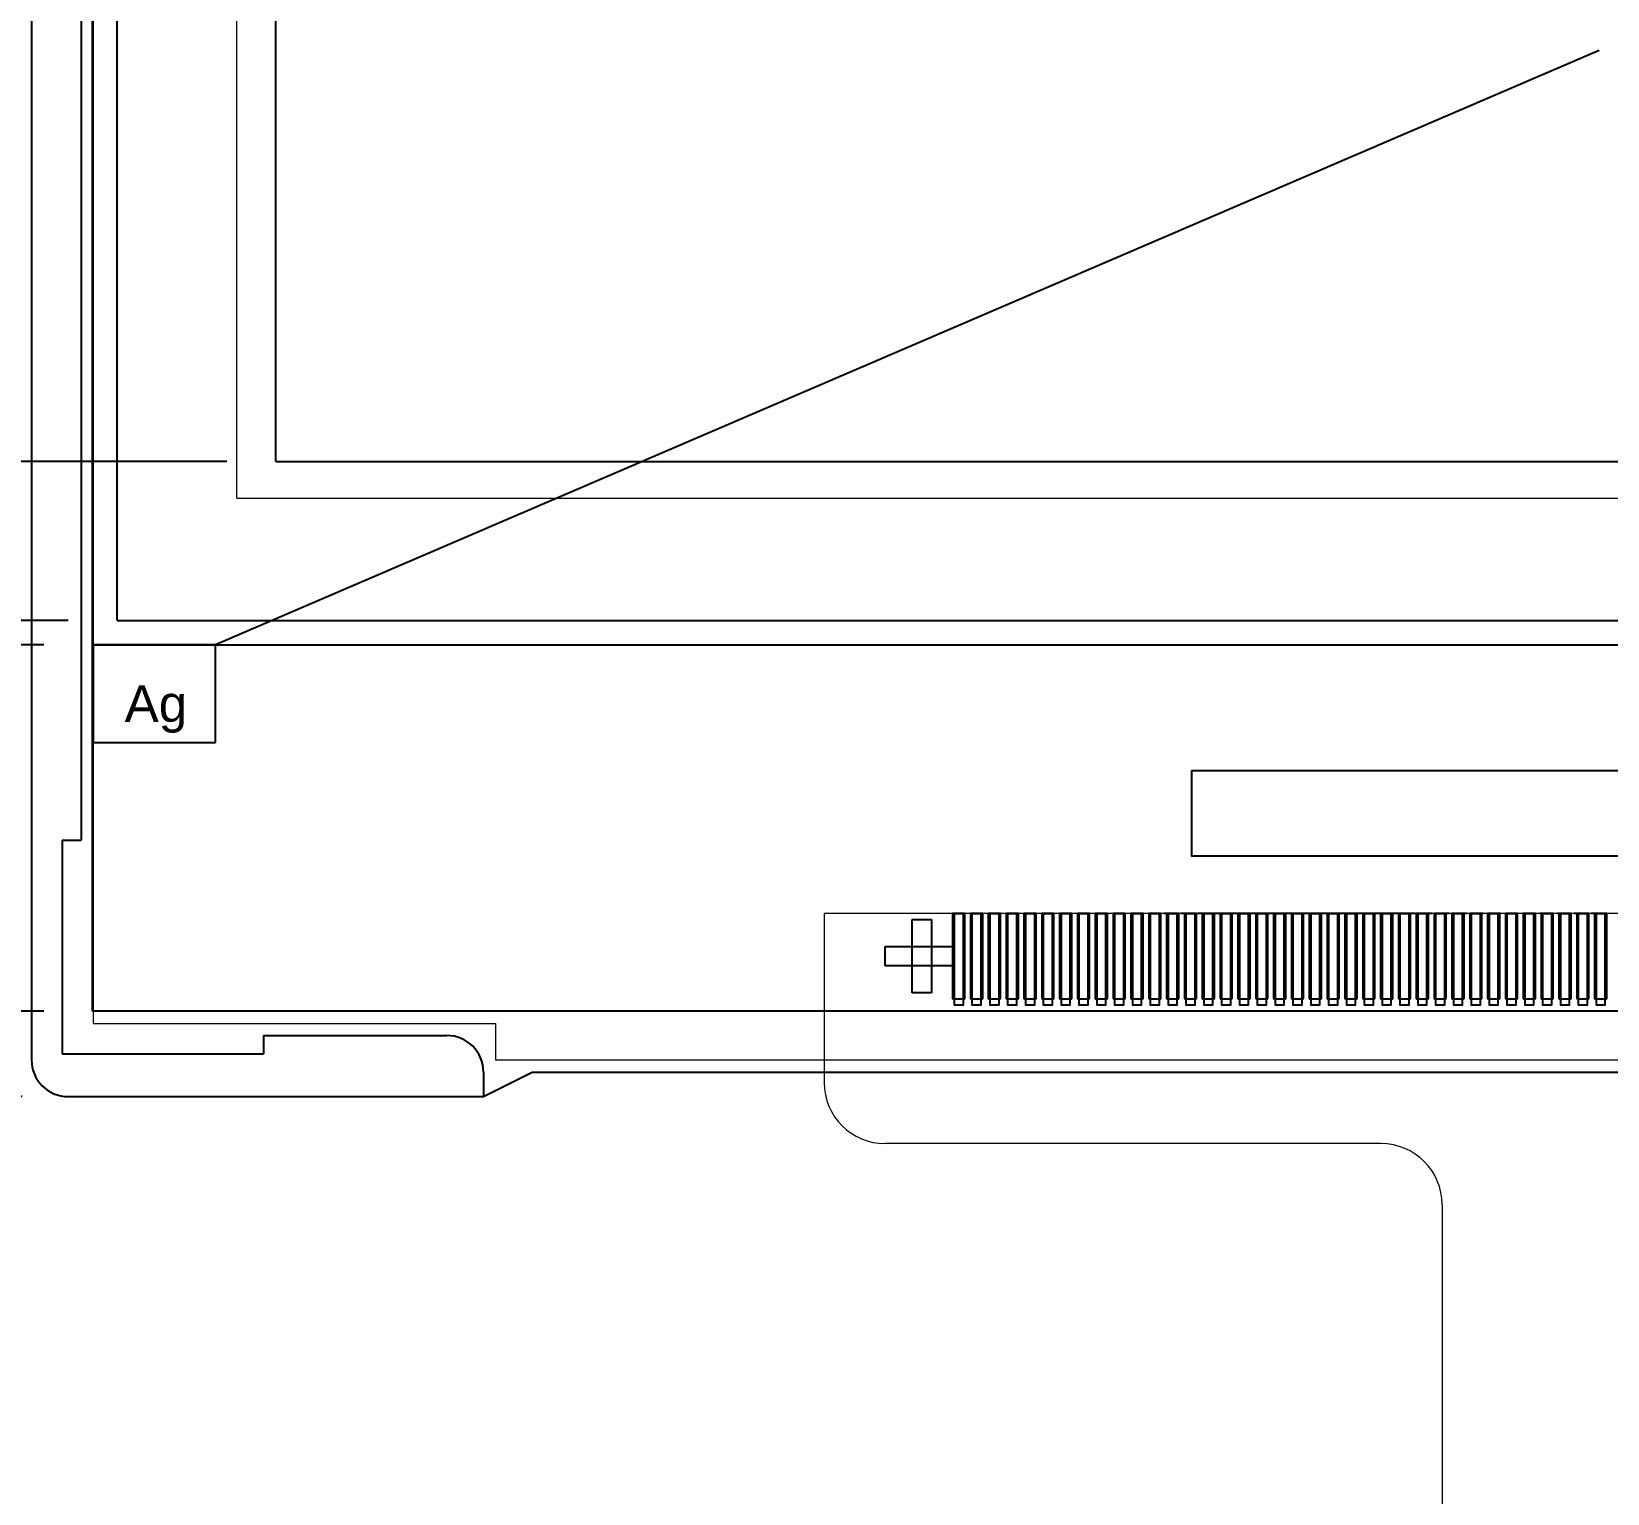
# Model space of a CAD drawing. Header units: millimetres. Extents: x 2479 to 2713, y 2230 to 2386.
# Drawn here: x 2513.5 to 2526.41, y 2307.85 to 2319.83 of the extents above; entities that cross this region are included whole.
import ezdxf

# ---------------------------------------------------------------- set-up
doc = ezdxf.new("R2010")
doc.units = ezdxf.units.MM
doc.linetypes.add('ACAD_ISO02W100', pattern=[15, 12, -3])
for name, color, linetype in [('dim', 4, 'Continuous'), ('DWG', 7, 'Continuous'), ('fpc', 40, 'Continuous')]:
    doc.layers.add(name, color=color, linetype=linetype)
doc.layers.add('dim_temp', color=161, linetype='Continuous', lineweight=9)
doc.layers.add('遮光贴布', color=152, linetype='Continuous', lineweight=13)
doc.styles.get("Standard").update_dxf_attribs({"font": 'txt', "bigfont": 'gbcbig.shx'})
doc.styles.add('標注', font='')
doc.styles.get('標注').set_extended_font_data('宋体')
doc.dimstyles.new('副本 標注', dxfattribs={"dimscale": 0, "dimtxt": 0.8, "dimasz": 0.6, "dimexe": 0.6, "dimexo": 0.4, "dimgap": 0.2, "dimtad": 0, "dimdsep": 46, "dimtxsty": '標注', "dimcen": 0.6, "dimazin": 2, "dimtfac": 1, "dimtmove": 0, "dimatfit": 3, "dimfxl": 1, "dimtolj": 1, "dimtzin": 0, "dimarcsym": 0})

# ---------------------------------------------------------------- blocks, each defined once
blk = doc.blocks.new('*D73')
at = {"color": 0, "lineweight": -2}
for p, q in [((2513.503, 2358.903), (2497.602, 2358.903)), ((2498.202, 2358.303), (2498.202, 2339.644)), ((2498.202, 2311.703), (2498.202, 2330.361)), ((2513.425, 2311.103), (2497.602, 2311.103))]:
    blk.add_line(p, q, dxfattribs=at)
at = {"color": 0}
for points in [[(2498.102, 2358.303), (2498.302, 2358.303), (2498.202, 2358.903)], [(2498.102, 2311.703), (2498.302, 2311.703), (2498.202, 2311.103)]]:
    blk.add_solid(points, dxfattribs=at)
at = {"layer": 'Defpoints', "color": 0}
for p in [(2513.903, 2358.903), (2498.202, 2311.103), (2513.825, 2311.103)]:
    blk.add_point(p, dxfattribs=at)
at = {"color": 0, "insert": (2498.202, 2335.003), "char_height": 1, "attachment_point": 5, "rotation": 90, "style": '標注'}
blk.add_mtext('\\A1;47.8%%p0.2(BL)', dxfattribs=at)
blk = doc.blocks.new('*D75')
at = {"color": 0, "lineweight": -2}
for p, q in [((2513.603, 2358.403), (2500.61, 2358.403)), ((2501.21, 2357.803), (2501.21, 2340.1)), ((2501.21, 2312.403), (2501.21, 2330.106)), ((2513.603, 2311.803), (2500.61, 2311.803))]:
    blk.add_line(p, q, dxfattribs=at)
at = {"color": 0}
for points in [[(2501.11, 2357.803), (2501.31, 2357.803), (2501.21, 2358.403)], [(2501.11, 2312.403), (2501.31, 2312.403), (2501.21, 2311.803)]]:
    blk.add_solid(points, dxfattribs=at)
at = {"layer": 'Defpoints', "color": 0}
for p in [(2514.003, 2358.403), (2501.21, 2311.803), (2514.003, 2311.803)]:
    blk.add_point(p, dxfattribs=at)
at = {"color": 0, "insert": (2501.21, 2335.103), "char_height": 1, "attachment_point": 5, "rotation": 90, "style": '標注'}
blk.add_mtext('\\A1;46.6%%p0.2(TFT)', dxfattribs=at)
blk = doc.blocks.new('*D77')
at = {"color": 0, "lineweight": -2}
for p, q in [((2513.603, 2358.403), (2503.618, 2358.403)), ((2504.218, 2357.803), (2504.218, 2341.6)), ((2504.218, 2315.402), (2504.218, 2331.605)), ((2513.603, 2314.802), (2503.618, 2314.802))]:
    blk.add_line(p, q, dxfattribs=at)
at = {"color": 0}
for points in [[(2504.118, 2357.803), (2504.318, 2357.803), (2504.218, 2358.403)], [(2504.118, 2315.402), (2504.318, 2315.402), (2504.218, 2314.802)]]:
    blk.add_solid(points, dxfattribs=at)
at = {"layer": 'Defpoints', "color": 0}
for p in [(2514.003, 2358.403), (2504.218, 2314.802), (2514.003, 2314.802)]:
    blk.add_point(p, dxfattribs=at)
at = {"color": 0, "insert": (2504.218, 2336.603), "char_height": 1, "attachment_point": 5, "rotation": 90, "style": '標注'}
blk.add_mtext('\\A1;43.6%%p0.15(CF)', dxfattribs=at)
blk = doc.blocks.new('*D79')
at = {"color": 0, "lineweight": -2}
for p, q in [((2513.803, 2358.203), (2506.495, 2358.203)), ((2507.095, 2357.603), (2507.095, 2341.6)), ((2507.095, 2315.602), (2507.095, 2331.605)), ((2513.803, 2315.002), (2506.495, 2315.002))]:
    blk.add_line(p, q, dxfattribs=at)
at = {"color": 0}
for points in [[(2506.995, 2357.603), (2507.195, 2357.603), (2507.095, 2358.203)], [(2506.995, 2315.602), (2507.195, 2315.602), (2507.095, 2315.002)]]:
    blk.add_solid(points, dxfattribs=at)
at = {"layer": 'Defpoints', "color": 0}
for p in [(2507.095, 2358.203), (2514.203, 2358.203), (2514.203, 2315.002)]:
    blk.add_point(p, dxfattribs=at)
at = {"color": 0, "insert": (2507.095, 2336.603), "char_height": 1, "attachment_point": 5, "rotation": 90, "style": '標注'}
blk.add_mtext('\\A1;43.2%%P0.2(POL)', dxfattribs=at)
blk = doc.blocks.new('*D80')
at = {"color": 0, "lineweight": -2}
for p, q in [((2515.103, 2357.103), (2509.625, 2357.103)), ((2510.225, 2356.503), (2510.225, 2339.922)), ((2510.225, 2316.903), (2510.225, 2333.483)), ((2515.103, 2316.303), (2509.625, 2316.303))]:
    blk.add_line(p, q, dxfattribs=at)
at = {"color": 0}
for points in [[(2510.125, 2356.503), (2510.325, 2356.503), (2510.225, 2357.103)], [(2510.125, 2316.903), (2510.325, 2316.903), (2510.225, 2316.303)]]:
    blk.add_solid(points, dxfattribs=at)
at = {"layer": 'Defpoints', "color": 0}
for p in [(2515.503, 2357.103), (2510.225, 2316.303), (2515.503, 2316.303)]:
    blk.add_point(p, dxfattribs=at)
at = {"color": 0, "insert": (2510.225, 2336.703), "char_height": 1, "attachment_point": 5, "rotation": 90, "style": '標注'}
blk.add_mtext('\\A1;40.8(A.A)', dxfattribs=at)

msp = doc.modelspace()

# ---------------------------------------------------------------- linework, layer by layer
at = {"color": 6}
for q in [(2514.203, 2358.203), (2547.403, 2315.002)]:
    msp.add_line((2514.203, 2315.002), q, dxfattribs=at)
at = {"color": 7}
msp.add_line((2513.908, 2356.903), (2513.908, 2313.203), dxfattribs=at)
at = {"color": 3}
msp.add_line((2526.338, 2319.67), (2515.008, 2314.802), dxfattribs=at)
at = {"color": 1}
for p, q in [((2514.008, 2314.802), (2514.008, 2314.002)), ((2515.008, 2314.802), (2514.008, 2314.802)), ((2515.008, 2314.002), (2515.008, 2314.802)), ((2514.008, 2314.002), (2515.008, 2314.002))]:
    msp.add_line(p, q, dxfattribs=at)
at = {"color": 0}
for p, q in [((2520.713, 2312.553), (2520.873, 2312.553)), ((2520.713, 2311.953), (2520.713, 2312.553)), ((2520.713, 2312.553), (2520.873, 2312.553)), ((2520.713, 2311.953), (2520.713, 2312.553)), ((2520.873, 2312.553), (2520.873, 2311.953)), ((2520.873, 2312.553), (2520.873, 2311.953)), ((2521.145, 2312.603), (2521.045, 2312.603)), ((2521.045, 2312.603), (2521.045, 2311.903)), ((2521.145, 2312.603), (2521.045, 2312.603)), ((2521.045, 2312.603), (2521.045, 2311.903)), ((2521.145, 2311.903), (2521.145, 2312.603)), ((2521.145, 2311.903), (2521.145, 2312.603)), ((2521.291, 2312.603), (2521.191, 2312.603)), ((2521.191, 2312.603), (2521.191, 2311.903)), ((2521.291, 2312.603), (2521.191, 2312.603)), ((2521.191, 2312.603), (2521.191, 2311.903)), ((2521.291, 2311.903), (2521.291, 2312.603)), ((2521.291, 2311.903), (2521.291, 2312.603)), ((2521.437, 2312.603), (2521.337, 2312.603)), ((2521.337, 2312.603), (2521.337, 2311.903)), ((2521.437, 2312.603), (2521.337, 2312.603)), ((2521.337, 2312.603), (2521.337, 2311.903)), ((2521.437, 2311.903), (2521.437, 2312.603)), ((2521.437, 2311.903), (2521.437, 2312.603)), ((2521.583, 2312.603), (2521.483, 2312.603)), ((2521.483, 2312.603), (2521.483, 2311.903)), ((2521.583, 2312.603), (2521.483, 2312.603)), ((2521.483, 2312.603), (2521.483, 2311.903)), ((2521.583, 2311.903), (2521.583, 2312.603)), ((2521.583, 2311.903), (2521.583, 2312.603)), ((2521.729, 2312.603), (2521.629, 2312.603)), ((2521.629, 2312.603), (2521.629, 2311.903)), ((2521.729, 2312.603), (2521.629, 2312.603)), ((2521.629, 2312.603), (2521.629, 2311.903)), ((2521.729, 2311.903), (2521.729, 2312.603)), ((2521.729, 2311.903), (2521.729, 2312.603)), ((2521.875, 2312.603), (2521.775, 2312.603)), ((2521.775, 2312.603), (2521.775, 2311.903)), ((2521.875, 2312.603), (2521.775, 2312.603)), ((2521.775, 2312.603), (2521.775, 2311.903)), ((2521.875, 2311.903), (2521.875, 2312.603)), ((2521.875, 2311.903), (2521.875, 2312.603)), ((2522.021, 2312.603), (2521.921, 2312.603)), ((2521.921, 2312.603), (2521.921, 2311.903)), ((2522.021, 2312.603), (2521.921, 2312.603)), ((2521.921, 2312.603), (2521.921, 2311.903)), ((2522.021, 2311.903), (2522.021, 2312.603)), ((2522.021, 2311.903), (2522.021, 2312.603)), ((2522.167, 2312.603), (2522.067, 2312.603)), ((2522.067, 2312.603), (2522.067, 2311.903)), ((2522.167, 2312.603), (2522.067, 2312.603)), ((2522.067, 2312.603), (2522.067, 2311.903)), ((2522.167, 2311.903), (2522.167, 2312.603)), ((2522.167, 2311.903), (2522.167, 2312.603)), ((2522.313, 2312.603), (2522.213, 2312.603)), ((2522.213, 2312.603), (2522.213, 2311.903)), ((2522.313, 2312.603), (2522.213, 2312.603)), ((2522.213, 2312.603), (2522.213, 2311.903)), ((2522.313, 2311.903), (2522.313, 2312.603)), ((2522.313, 2311.903), (2522.313, 2312.603)), ((2522.459, 2312.603), (2522.359, 2312.603)), ((2522.359, 2312.603), (2522.359, 2311.903)), ((2522.459, 2312.603), (2522.359, 2312.603)), ((2522.359, 2312.603), (2522.359, 2311.903)), ((2522.459, 2311.903), (2522.459, 2312.603)), ((2522.459, 2311.903), (2522.459, 2312.603)), ((2522.605, 2312.603), (2522.505, 2312.603)), ((2522.505, 2312.603), (2522.505, 2311.903)), ((2522.605, 2312.603), (2522.505, 2312.603)), ((2522.505, 2312.603), (2522.505, 2311.903)), ((2522.605, 2311.903), (2522.605, 2312.603)), ((2522.605, 2311.903), (2522.605, 2312.603)), ((2522.751, 2312.603), (2522.651, 2312.603)), ((2522.651, 2312.603), (2522.651, 2311.903)), ((2522.751, 2312.603), (2522.651, 2312.603)), ((2522.651, 2312.603), (2522.651, 2311.903)), ((2522.751, 2311.903), (2522.751, 2312.603)), ((2522.751, 2311.903), (2522.751, 2312.603)), ((2522.872, 2312.603), (2522.774, 2312.603)), ((2522.872, 2312.603), (2522.774, 2312.603)), ((2522.897, 2312.603), (2522.797, 2312.603)), ((2522.797, 2312.603), (2522.797, 2311.903)), ((2522.897, 2312.603), (2522.797, 2312.603)), ((2522.797, 2312.603), (2522.797, 2311.903)), ((2522.897, 2311.903), (2522.897, 2312.603)), ((2522.897, 2311.903), (2522.897, 2312.603)), ((2523.012, 2312.603), (2522.914, 2312.603)), ((2523.012, 2312.603), (2522.914, 2312.603)), ((2523.043, 2312.603), (2522.943, 2312.603)), ((2522.943, 2312.603), (2522.943, 2311.903)), ((2523.043, 2312.603), (2522.943, 2312.603)), ((2522.943, 2312.603), (2522.943, 2311.903)), ((2523.043, 2311.903), (2523.043, 2312.603)), ((2523.043, 2311.903), (2523.043, 2312.603)), ((2523.152, 2312.603), (2523.054, 2312.603)), ((2523.152, 2312.603), (2523.054, 2312.603)), ((2523.189, 2312.603), (2523.089, 2312.603)), ((2523.089, 2312.603), (2523.089, 2311.903)), ((2523.189, 2312.603), (2523.089, 2312.603)), ((2523.089, 2312.603), (2523.089, 2311.903)), ((2523.189, 2311.903), (2523.189, 2312.603)), ((2523.189, 2311.903), (2523.189, 2312.603)), ((2523.292, 2312.603), (2523.194, 2312.603)), ((2523.292, 2312.603), (2523.194, 2312.603)), ((2523.335, 2312.603), (2523.235, 2312.603)), ((2523.235, 2312.603), (2523.235, 2311.903)), ((2523.335, 2312.603), (2523.235, 2312.603)), ((2523.235, 2312.603), (2523.235, 2311.903)), ((2523.432, 2312.603), (2523.334, 2312.603)), ((2523.432, 2312.603), (2523.334, 2312.603)), ((2523.335, 2311.903), (2523.335, 2312.603)), ((2523.335, 2311.903), (2523.335, 2312.603)), ((2523.481, 2312.603), (2523.381, 2312.603)), ((2523.381, 2312.603), (2523.381, 2311.903)), ((2523.481, 2312.603), (2523.381, 2312.603)), ((2523.381, 2312.603), (2523.381, 2311.903)), ((2523.572, 2312.603), (2523.474, 2312.603)), ((2523.572, 2312.603), (2523.474, 2312.603)), ((2523.481, 2311.903), (2523.481, 2312.603)), ((2523.481, 2311.903), (2523.481, 2312.603)), ((2523.627, 2312.603), (2523.527, 2312.603)), ((2523.527, 2312.603), (2523.527, 2311.903)), ((2523.627, 2312.603), (2523.527, 2312.603)), ((2523.527, 2312.603), (2523.527, 2311.903)), ((2523.712, 2312.603), (2523.614, 2312.603)), ((2523.712, 2312.603), (2523.614, 2312.603)), ((2523.627, 2311.903), (2523.627, 2312.603)), ((2523.627, 2311.903), (2523.627, 2312.603)), ((2523.773, 2312.603), (2523.673, 2312.603)), ((2523.673, 2312.603), (2523.673, 2311.903)), ((2523.773, 2312.603), (2523.673, 2312.603)), ((2523.673, 2312.603), (2523.673, 2311.903)), ((2523.852, 2312.603), (2523.754, 2312.603)), ((2523.852, 2312.603), (2523.754, 2312.603)), ((2523.773, 2311.903), (2523.773, 2312.603)), ((2523.773, 2311.903), (2523.773, 2312.603)), ((2523.919, 2312.603), (2523.819, 2312.603)), ((2523.819, 2312.603), (2523.819, 2311.903)), ((2523.919, 2312.603), (2523.819, 2312.603)), ((2523.819, 2312.603), (2523.819, 2311.903)), ((2523.992, 2312.603), (2523.894, 2312.603)), ((2523.992, 2312.603), (2523.894, 2312.603)), ((2523.919, 2311.903), (2523.919, 2312.603)), ((2523.919, 2311.903), (2523.919, 2312.603)), ((2524.065, 2312.603), (2523.965, 2312.603)), ((2523.965, 2312.603), (2523.965, 2311.903)), ((2524.065, 2312.603), (2523.965, 2312.603)), ((2523.965, 2312.603), (2523.965, 2311.903)), ((2524.132, 2312.603), (2524.034, 2312.603)), ((2524.132, 2312.603), (2524.034, 2312.603)), ((2524.065, 2311.903), (2524.065, 2312.603)), ((2524.065, 2311.903), (2524.065, 2312.603)), ((2524.211, 2312.603), (2524.111, 2312.603)), ((2524.111, 2312.603), (2524.111, 2311.903)), ((2524.211, 2312.603), (2524.111, 2312.603)), ((2524.111, 2312.603), (2524.111, 2311.903)), ((2524.272, 2312.603), (2524.174, 2312.603)), ((2524.272, 2312.603), (2524.174, 2312.603)), ((2524.211, 2311.903), (2524.211, 2312.603)), ((2524.211, 2311.903), (2524.211, 2312.603)), ((2524.357, 2312.603), (2524.257, 2312.603)), ((2524.257, 2312.603), (2524.257, 2311.903)), ((2524.357, 2312.603), (2524.257, 2312.603)), ((2524.257, 2312.603), (2524.257, 2311.903)), ((2524.412, 2312.603), (2524.314, 2312.603)), ((2524.412, 2312.603), (2524.314, 2312.603)), ((2524.357, 2311.903), (2524.357, 2312.603)), ((2524.357, 2311.903), (2524.357, 2312.603)), ((2524.503, 2312.603), (2524.403, 2312.603)), ((2524.403, 2312.603), (2524.403, 2311.903)), ((2524.503, 2312.603), (2524.403, 2312.603)), ((2524.403, 2312.603), (2524.403, 2311.903)), ((2524.552, 2312.603), (2524.454, 2312.603)), ((2524.552, 2312.603), (2524.454, 2312.603)), ((2524.503, 2311.903), (2524.503, 2312.603)), ((2524.503, 2311.903), (2524.503, 2312.603)), ((2524.649, 2312.603), (2524.549, 2312.603)), ((2524.549, 2312.603), (2524.549, 2311.903)), ((2524.649, 2312.603), (2524.549, 2312.603)), ((2524.549, 2312.603), (2524.549, 2311.903)), ((2524.692, 2312.603), (2524.594, 2312.603)), ((2524.692, 2312.603), (2524.594, 2312.603)), ((2524.649, 2311.903), (2524.649, 2312.603)), ((2524.649, 2311.903), (2524.649, 2312.603)), ((2524.795, 2312.603), (2524.695, 2312.603)), ((2524.695, 2312.603), (2524.695, 2311.903)), ((2524.795, 2312.603), (2524.695, 2312.603)), ((2524.695, 2312.603), (2524.695, 2311.903)), ((2524.832, 2312.603), (2524.734, 2312.603)), ((2524.832, 2312.603), (2524.734, 2312.603)), ((2524.795, 2311.903), (2524.795, 2312.603)), ((2524.795, 2311.903), (2524.795, 2312.603)), ((2524.941, 2312.603), (2524.841, 2312.603)), ((2524.841, 2312.603), (2524.841, 2311.903)), ((2524.941, 2312.603), (2524.841, 2312.603)), ((2524.841, 2312.603), (2524.841, 2311.903)), ((2524.972, 2312.603), (2524.874, 2312.603)), ((2524.972, 2312.603), (2524.874, 2312.603)), ((2524.941, 2311.903), (2524.941, 2312.603)), ((2524.941, 2311.903), (2524.941, 2312.603)), ((2525.087, 2312.603), (2524.987, 2312.603)), ((2524.987, 2312.603), (2524.987, 2311.903)), ((2525.087, 2312.603), (2524.987, 2312.603)), ((2524.987, 2312.603), (2524.987, 2311.903)), ((2525.112, 2312.603), (2525.014, 2312.603)), ((2525.112, 2312.603), (2525.014, 2312.603)), ((2525.087, 2311.903), (2525.087, 2312.603)), ((2525.087, 2311.903), (2525.087, 2312.603)), ((2525.233, 2312.603), (2525.133, 2312.603)), ((2525.133, 2312.603), (2525.133, 2311.903)), ((2525.233, 2312.603), (2525.133, 2312.603)), ((2525.133, 2312.603), (2525.133, 2311.903)), ((2525.252, 2312.603), (2525.154, 2312.603)), ((2525.252, 2312.603), (2525.154, 2312.603)), ((2525.233, 2311.903), (2525.233, 2312.603)), ((2525.233, 2311.903), (2525.233, 2312.603)), ((2525.379, 2312.603), (2525.279, 2312.603)), ((2525.279, 2312.603), (2525.279, 2311.903)), ((2525.379, 2312.603), (2525.279, 2312.603)), ((2525.279, 2312.603), (2525.279, 2311.903)), ((2525.392, 2312.603), (2525.294, 2312.603)), ((2525.392, 2312.603), (2525.294, 2312.603)), ((2525.379, 2311.903), (2525.379, 2312.603)), ((2525.379, 2311.903), (2525.379, 2312.603)), ((2525.525, 2312.603), (2525.425, 2312.603)), ((2525.425, 2312.603), (2525.425, 2311.903)), ((2525.525, 2312.603), (2525.425, 2312.603)), ((2525.425, 2312.603), (2525.425, 2311.903)), ((2525.532, 2312.603), (2525.434, 2312.603)), ((2525.532, 2312.603), (2525.434, 2312.603)), ((2525.525, 2311.903), (2525.525, 2312.603)), ((2525.525, 2311.903), (2525.525, 2312.603)), ((2525.671, 2312.603), (2525.571, 2312.603)), ((2525.571, 2312.603), (2525.571, 2311.903)), ((2525.671, 2312.603), (2525.571, 2312.603)), ((2525.571, 2312.603), (2525.571, 2311.903)), ((2525.672, 2312.603), (2525.574, 2312.603)), ((2525.672, 2312.603), (2525.574, 2312.603)), ((2525.671, 2311.903), (2525.671, 2312.603)), ((2525.671, 2311.903), (2525.671, 2312.603)), ((2525.812, 2312.603), (2525.714, 2312.603)), ((2525.812, 2312.603), (2525.714, 2312.603)), ((2525.817, 2312.603), (2525.717, 2312.603)), ((2525.717, 2312.603), (2525.717, 2311.903)), ((2525.817, 2312.603), (2525.717, 2312.603)), ((2525.717, 2312.603), (2525.717, 2311.903)), ((2525.817, 2311.903), (2525.817, 2312.603)), ((2525.817, 2311.903), (2525.817, 2312.603)), ((2525.952, 2312.603), (2525.854, 2312.603)), ((2525.952, 2312.603), (2525.854, 2312.603)), ((2525.963, 2312.603), (2525.863, 2312.603)), ((2525.863, 2312.603), (2525.863, 2311.903)), ((2525.963, 2312.603), (2525.863, 2312.603)), ((2525.863, 2312.603), (2525.863, 2311.903)), ((2525.963, 2311.903), (2525.963, 2312.603)), ((2525.963, 2311.903), (2525.963, 2312.603)), ((2526.092, 2312.603), (2525.994, 2312.603)), ((2526.092, 2312.603), (2525.994, 2312.603)), ((2526.109, 2312.603), (2526.009, 2312.603)), ((2526.009, 2312.603), (2526.009, 2311.903)), ((2526.109, 2312.603), (2526.009, 2312.603)), ((2526.009, 2312.603), (2526.009, 2311.903)), ((2526.109, 2311.903), (2526.109, 2312.603)), ((2526.109, 2311.903), (2526.109, 2312.603)), ((2526.232, 2312.603), (2526.134, 2312.603)), ((2526.232, 2312.603), (2526.134, 2312.603)), ((2526.255, 2312.603), (2526.155, 2312.603)), ((2526.155, 2312.603), (2526.155, 2311.903)), ((2526.255, 2312.603), (2526.155, 2312.603)), ((2526.155, 2312.603), (2526.155, 2311.903)), ((2526.255, 2311.903), (2526.255, 2312.603)), ((2526.255, 2311.903), (2526.255, 2312.603)), ((2526.372, 2312.603), (2526.274, 2312.603)), ((2526.372, 2312.603), (2526.274, 2312.603)), ((2526.401, 2312.603), (2526.301, 2312.603)), ((2526.301, 2312.603), (2526.301, 2311.903)), ((2526.401, 2312.603), (2526.301, 2312.603)), ((2526.301, 2312.603), (2526.301, 2311.903)), ((2526.401, 2311.903), (2526.401, 2312.603)), ((2526.401, 2311.903), (2526.401, 2312.603)), ((2520.493, 2312.333), (2521.043, 2312.333)), ((2520.493, 2312.173), (2520.493, 2312.333)), ((2520.493, 2312.333), (2521.043, 2312.333)), ((2520.493, 2312.173), (2520.493, 2312.333)), ((2521.043, 2312.333), (2521.043, 2312.173)), ((2521.043, 2312.333), (2521.043, 2312.173)), ((2521.043, 2312.173), (2520.493, 2312.173)), ((2521.043, 2312.173), (2520.493, 2312.173)), ((2520.873, 2311.953), (2520.713, 2311.953)), ((2520.873, 2311.953), (2520.713, 2311.953)), ((2521.045, 2311.903), (2521.145, 2311.903)), ((2521.045, 2311.903), (2521.145, 2311.903)), ((2521.191, 2311.903), (2521.291, 2311.903)), ((2521.191, 2311.903), (2521.291, 2311.903)), ((2521.337, 2311.903), (2521.437, 2311.903)), ((2521.337, 2311.903), (2521.437, 2311.903)), ((2521.483, 2311.903), (2521.583, 2311.903)), ((2521.483, 2311.903), (2521.583, 2311.903)), ((2521.629, 2311.903), (2521.729, 2311.903)), ((2521.629, 2311.903), (2521.729, 2311.903)), ((2521.775, 2311.903), (2521.875, 2311.903)), ((2521.775, 2311.903), (2521.875, 2311.903)), ((2521.921, 2311.903), (2522.021, 2311.903)), ((2521.921, 2311.903), (2522.021, 2311.903)), ((2522.067, 2311.903), (2522.167, 2311.903)), ((2522.067, 2311.903), (2522.167, 2311.903)), ((2522.213, 2311.903), (2522.313, 2311.903)), ((2522.213, 2311.903), (2522.313, 2311.903)), ((2522.359, 2311.903), (2522.459, 2311.903)), ((2522.359, 2311.903), (2522.459, 2311.903)), ((2522.505, 2311.903), (2522.605, 2311.903)), ((2522.505, 2311.903), (2522.605, 2311.903)), ((2522.651, 2311.903), (2522.751, 2311.903)), ((2522.651, 2311.903), (2522.751, 2311.903)), ((2522.797, 2311.903), (2522.897, 2311.903)), ((2522.797, 2311.903), (2522.897, 2311.903)), ((2522.943, 2311.903), (2523.043, 2311.903)), ((2522.943, 2311.903), (2523.043, 2311.903)), ((2523.089, 2311.903), (2523.189, 2311.903)), ((2523.089, 2311.903), (2523.189, 2311.903)), ((2523.235, 2311.903), (2523.335, 2311.903)), ((2523.235, 2311.903), (2523.335, 2311.903)), ((2523.381, 2311.903), (2523.481, 2311.903)), ((2523.381, 2311.903), (2523.481, 2311.903)), ((2523.527, 2311.903), (2523.627, 2311.903)), ((2523.527, 2311.903), (2523.627, 2311.903)), ((2523.673, 2311.903), (2523.773, 2311.903)), ((2523.673, 2311.903), (2523.773, 2311.903)), ((2523.819, 2311.903), (2523.919, 2311.903)), ((2523.819, 2311.903), (2523.919, 2311.903)), ((2523.965, 2311.903), (2524.065, 2311.903)), ((2523.965, 2311.903), (2524.065, 2311.903)), ((2524.111, 2311.903), (2524.211, 2311.903)), ((2524.111, 2311.903), (2524.211, 2311.903)), ((2524.257, 2311.903), (2524.357, 2311.903)), ((2524.257, 2311.903), (2524.357, 2311.903)), ((2524.403, 2311.903), (2524.503, 2311.903)), ((2524.403, 2311.903), (2524.503, 2311.903)), ((2524.549, 2311.903), (2524.649, 2311.903)), ((2524.549, 2311.903), (2524.649, 2311.903)), ((2524.695, 2311.903), (2524.795, 2311.903)), ((2524.695, 2311.903), (2524.795, 2311.903)), ((2524.841, 2311.903), (2524.941, 2311.903)), ((2524.841, 2311.903), (2524.941, 2311.903)), ((2524.987, 2311.903), (2525.087, 2311.903)), ((2524.987, 2311.903), (2525.087, 2311.903)), ((2525.133, 2311.903), (2525.233, 2311.903)), ((2525.133, 2311.903), (2525.233, 2311.903)), ((2525.279, 2311.903), (2525.379, 2311.903)), ((2525.279, 2311.903), (2525.379, 2311.903)), ((2525.425, 2311.903), (2525.525, 2311.903)), ((2525.425, 2311.903), (2525.525, 2311.903)), ((2525.571, 2311.903), (2525.671, 2311.903)), ((2525.571, 2311.903), (2525.671, 2311.903)), ((2525.717, 2311.903), (2525.817, 2311.903)), ((2525.717, 2311.903), (2525.817, 2311.903)), ((2525.863, 2311.903), (2525.963, 2311.903)), ((2525.863, 2311.903), (2525.963, 2311.903)), ((2526.009, 2311.903), (2526.109, 2311.903)), ((2526.009, 2311.903), (2526.109, 2311.903)), ((2526.155, 2311.903), (2526.255, 2311.903)), ((2526.155, 2311.903), (2526.255, 2311.903)), ((2526.301, 2311.903), (2526.401, 2311.903)), ((2526.301, 2311.903), (2526.401, 2311.903))]:
    msp.add_line(p, q, dxfattribs=at)
for points in [[(2523.003, 2313.773), (2538.603, 2313.773), (2538.603, 2313.073), (2523.003, 2313.073)], [(2521.06, 2312.603), (2521.13, 2312.603), (2521.13, 2311.853), (2521.06, 2311.853)], [(2521.206, 2312.603), (2521.276, 2312.603), (2521.276, 2311.853), (2521.206, 2311.853)], [(2521.352, 2312.603), (2521.422, 2312.603), (2521.422, 2311.853), (2521.352, 2311.853)], [(2521.498, 2312.603), (2521.568, 2312.603), (2521.568, 2311.853), (2521.498, 2311.853)], [(2521.644, 2312.603), (2521.714, 2312.603), (2521.714, 2311.853), (2521.644, 2311.853)], [(2521.79, 2312.603), (2521.86, 2312.603), (2521.86, 2311.853), (2521.79, 2311.853)], [(2521.936, 2312.603), (2522.006, 2312.603), (2522.006, 2311.853), (2521.936, 2311.853)], [(2522.082, 2312.603), (2522.152, 2312.603), (2522.152, 2311.853), (2522.082, 2311.853)], [(2522.228, 2312.603), (2522.298, 2312.603), (2522.298, 2311.853), (2522.228, 2311.853)], [(2522.374, 2312.603), (2522.444, 2312.603), (2522.444, 2311.853), (2522.374, 2311.853)], [(2522.52, 2312.603), (2522.59, 2312.603), (2522.59, 2311.853), (2522.52, 2311.853)], [(2522.666, 2312.603), (2522.736, 2312.603), (2522.736, 2311.853), (2522.666, 2311.853)], [(2522.812, 2312.603), (2522.882, 2312.603), (2522.882, 2311.853), (2522.812, 2311.853)], [(2522.958, 2312.603), (2523.028, 2312.603), (2523.028, 2311.853), (2522.958, 2311.853)], [(2523.104, 2312.603), (2523.174, 2312.603), (2523.174, 2311.853), (2523.104, 2311.853)], [(2523.25, 2312.603), (2523.32, 2312.603), (2523.32, 2311.853), (2523.25, 2311.853)], [(2523.396, 2312.603), (2523.466, 2312.603), (2523.466, 2311.853), (2523.396, 2311.853)], [(2523.542, 2312.603), (2523.612, 2312.603), (2523.612, 2311.853), (2523.542, 2311.853)], [(2523.688, 2312.603), (2523.758, 2312.603), (2523.758, 2311.853), (2523.688, 2311.853)], [(2523.834, 2312.603), (2523.904, 2312.603), (2523.904, 2311.853), (2523.834, 2311.853)], [(2523.98, 2312.603), (2524.05, 2312.603), (2524.05, 2311.853), (2523.98, 2311.853)], [(2524.126, 2312.603), (2524.196, 2312.603), (2524.196, 2311.853), (2524.126, 2311.853)], [(2524.272, 2312.603), (2524.342, 2312.603), (2524.342, 2311.853), (2524.272, 2311.853)], [(2524.418, 2312.603), (2524.488, 2312.603), (2524.488, 2311.853), (2524.418, 2311.853)], [(2524.564, 2312.603), (2524.634, 2312.603), (2524.634, 2311.853), (2524.564, 2311.853)], [(2524.71, 2312.603), (2524.78, 2312.603), (2524.78, 2311.853), (2524.71, 2311.853)], [(2524.856, 2312.603), (2524.926, 2312.603), (2524.926, 2311.853), (2524.856, 2311.853)], [(2525.002, 2312.603), (2525.072, 2312.603), (2525.072, 2311.853), (2525.002, 2311.853)], [(2525.148, 2312.603), (2525.218, 2312.603), (2525.218, 2311.853), (2525.148, 2311.853)], [(2525.294, 2312.603), (2525.364, 2312.603), (2525.364, 2311.853), (2525.294, 2311.853)], [(2525.44, 2312.603), (2525.51, 2312.603), (2525.51, 2311.853), (2525.44, 2311.853)], [(2525.586, 2312.603), (2525.656, 2312.603), (2525.656, 2311.853), (2525.586, 2311.853)], [(2525.732, 2312.603), (2525.802, 2312.603), (2525.802, 2311.853), (2525.732, 2311.853)], [(2525.878, 2312.603), (2525.948, 2312.603), (2525.948, 2311.853), (2525.878, 2311.853)], [(2526.024, 2312.603), (2526.094, 2312.603), (2526.094, 2311.853), (2526.024, 2311.853)], [(2526.17, 2312.603), (2526.24, 2312.603), (2526.24, 2311.853), (2526.17, 2311.853)], [(2526.316, 2312.603), (2526.386, 2312.603), (2526.386, 2311.853), (2526.316, 2311.853)]]:
    msp.add_lwpolyline(points, close=True)
at = {"layer": 'dim', "color": 7}
for p, q in [((2513.503, 2358.603), (2513.503, 2311.403)), ((2513.753, 2313.203), (2513.753, 2311.453)), ((2513.753, 2313.203), (2513.908, 2313.203)), ((2515.403, 2311.603), (2515.403, 2311.453)), ((2515.403, 2311.603), (2516.903, 2311.603)), ((2513.753, 2311.453), (2515.403, 2311.453)), ((2517.603, 2311.303), (2544.002, 2311.303)), ((2513.803, 2311.103), (2517.203, 2311.103))]:
    msp.add_line(p, q, dxfattribs=at)
at = {"layer": 'dim', "color": 0}
for p, q in [((2517.203, 2311.303), (2517.203, 2311.103)), ((2517.203, 2311.103), (2517.603, 2311.303))]:
    msp.add_line(p, q, dxfattribs=at)
msp.add_arc((2516.903, 2311.303), 0.3, 360, 90, dxfattribs=at)
at = {"layer": 'dim', "color": 7}
msp.add_arc((2513.803, 2311.403), 0.3, 180, 270, dxfattribs=at)
at = {"layer": 'dim_temp', "color": 5, "lineweight": 5}
for q in [(2515.183, 2357.403), (2546.423, 2316.003)]:
    msp.add_line((2515.183, 2316.003), q, dxfattribs=at)
at = {"layer": 'DWG', "color": 30, "lineweight": 0}
for p, q in [((2541.613, 2312.603), (2519.993, 2312.603)), ((2541.613, 2312.603), (2519.993, 2312.603)), ((2519.993, 2312.603), (2519.993, 2311.218)), ((2524.553, 2310.718), (2520.493, 2310.718)), ((2525.053, 2310.218), (2525.053, 2290.343))]:
    msp.add_line(p, q, dxfattribs=at)
for centre, start, end in [((2520.493, 2311.218), 180, 270), ((2524.553, 2310.218), 360, 90)]:
    msp.add_arc(centre, 0.5, start, end, dxfattribs=at)
at = {"layer": 'fpc', "color": 1, "linetype": 'ByBlock'}
for p, q in [((2514.003, 2311.803), (2514.003, 2358.403)), ((2514.003, 2314.803), (2547.603, 2314.803)), ((2547.603, 2311.803), (2514.003, 2311.803))]:
    msp.add_line(p, q, dxfattribs=at)
at = {"layer": 'fpc', "color": 5, "linetype": 'ACAD_ISO02W100'}
for q in [(2515.503, 2357.103), (2546.103, 2316.303)]:
    msp.add_line((2515.503, 2316.303), q, dxfattribs=at)
at = {"layer": '遮光贴布', "color": 2, "lineweight": 5}
for p, q in [((2514.008, 2358.403), (2514.008, 2311.703)), ((2515.183, 2316.003), (2515.183, 2357.403)), ((2515.183, 2316.003), (2546.423, 2316.003)), ((2514.008, 2311.703), (2517.303, 2311.703)), ((2517.303, 2311.703), (2517.303, 2311.403)), ((2517.303, 2311.403), (2544.303, 2311.403))]:
    msp.add_line(p, q, dxfattribs=at)

# ---------------------------------------------------------------- texts
at = {"color": 1, "insert": (2514.265, 2314.471), "char_height": 0.3, "width": 1.70919, "attachment_point": 1}
msp.add_mtext('{\\f@Arial Unicode MS|b0|i0|c134|p0;Ag}', dxfattribs=at)

# ---------------------------------------------------------------- dimensions: what is measured, and where the dimension line sits
at = {"color": 3}
for base, p1, p2, text, picture, middle in [((2498.202, 2311.103), (2513.903, 2358.903), (2513.825, 2311.103), '<>%%p0.2(BL)', '*D73', (2498.202, 2335.003)), ((2501.21, 2311.803), (2514.003, 2358.403), (2514.003, 2311.803), '<>%%p0.2(TFT)', '*D75', (2501.21, 2335.103)), ((2504.218, 2314.802), (2514.003, 2358.403), (2514.003, 2314.802), '<>%%p0.15(CF)', '*D77', (2504.218, 2336.603)), ((2507.095, 2358.203), (2514.203, 2315.002), (2514.203, 2358.203), '<>%%P0.2(POL)', '*D79', (2507.095, 2336.603))]:
    dim = msp.add_linear_dim(base=base, p1=p1, p2=p2, angle=90, text=text, dimstyle='副本 標注', override={"dimscale": 1, "dimtxt": 1}, dxfattribs=at)
    dim.commit()
    dim.dimension.update_dxf_attribs({"geometry": picture, "text_midpoint": middle, "dimtype": 160})
dim = msp.add_linear_dim(base=(2510.225, 2316.303), p1=(2515.503, 2357.103), p2=(2515.503, 2316.303), angle=90, text='<>(A.A)', dimstyle='副本 標注', override={"dimscale": 1, "dimtxt": 1}, dxfattribs=at)
dim.commit()
dim.dimension.update_dxf_attribs({"geometry": '*D80', "text_midpoint": (2510.225, 2336.703)})

doc.saveas('drawing.dxf')
